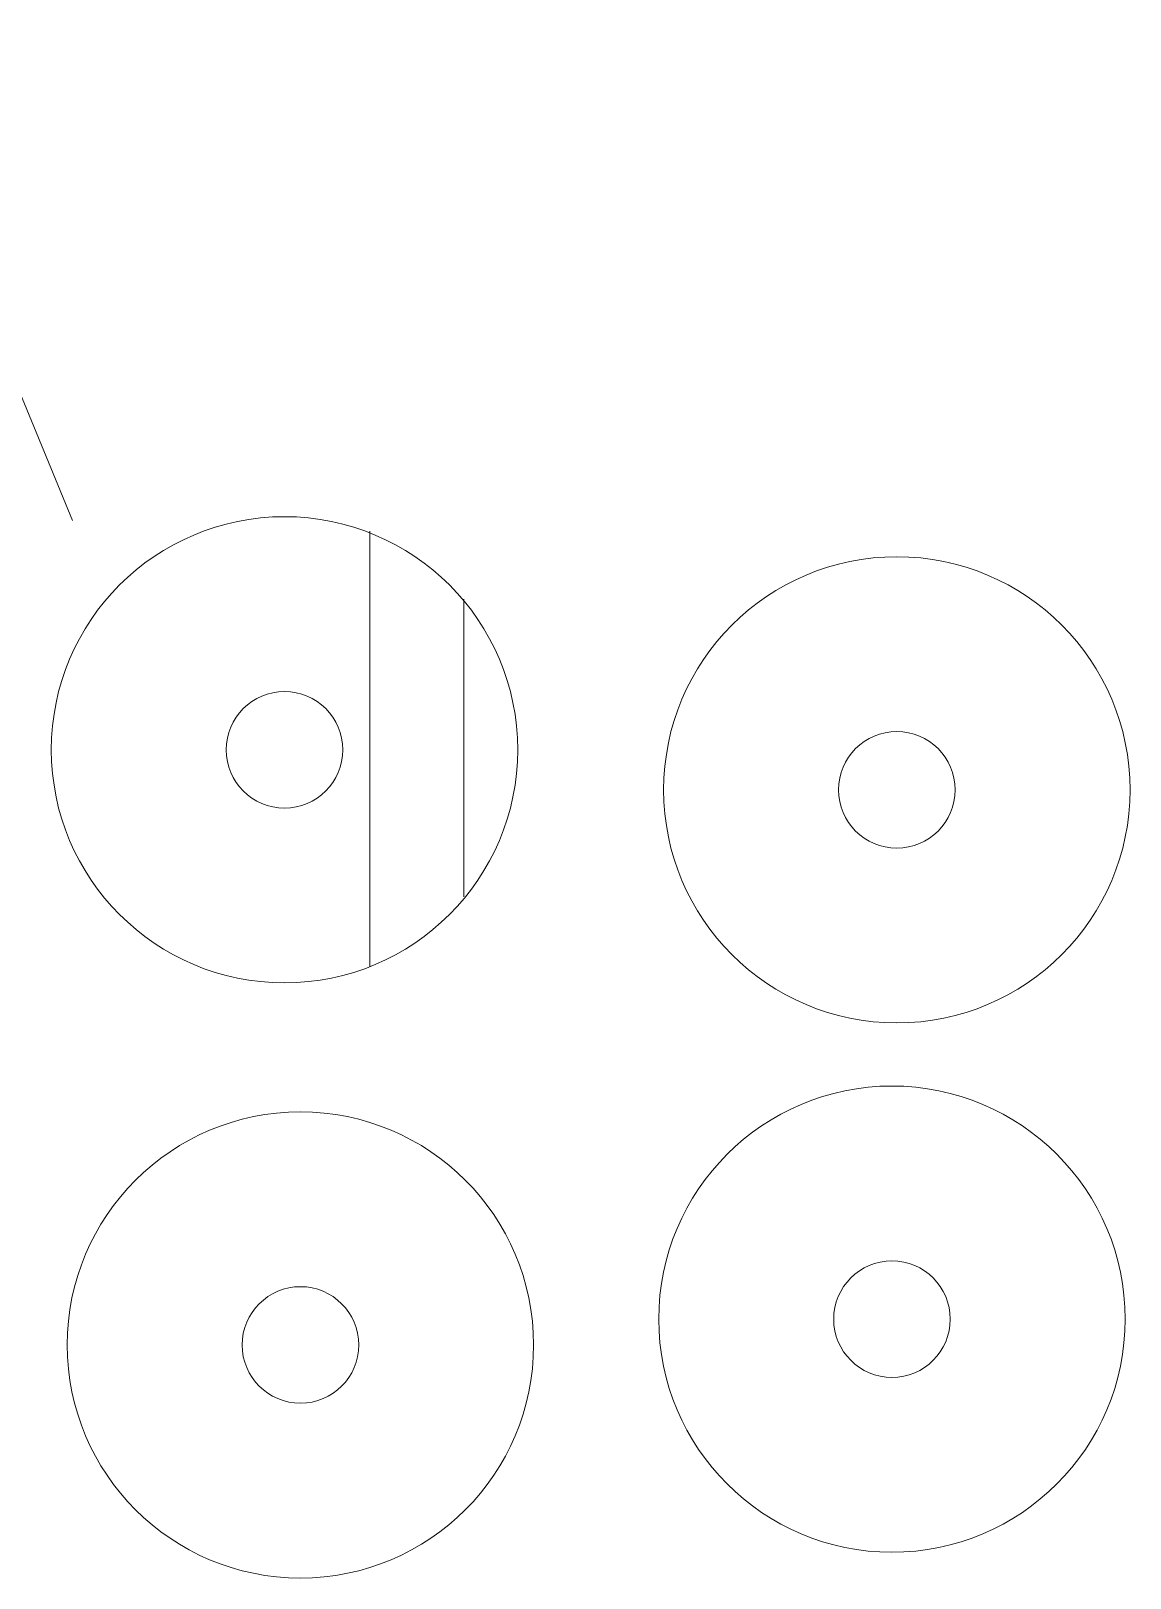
# Model space of a CAD drawing. Header units: millimetres. Extents: x -819 to 558, y -342 to 336.
# Drawn here: x -435.6 to -315.9, y 161.5 to 330.1 of the extents above; entities that cross this region are included whole.
import ezdxf

# ---------------------------------------------------------------- set-up
doc = ezdxf.new("R2010")
doc.units = ezdxf.units.MM
doc.header["$MEASUREMENT"] = 0
doc.layers.add('#Layer 1', color=7, linetype='Continuous')

msp = doc.modelspace()

# ---------------------------------------------------------------- linework, layer by layer
at = {"layer": '#Layer 1', "color": 250, "lineweight": 20}
msp.add_open_spline([(-431.1084, 276.7346), (-431.1084, 276.7346), (-451.0276, 325.1098), (-451.0276, 325.1098), (-451.0276, 325.1098), (-451.0276, 325.1098), (-472.3696, 330.0896), (-472.3696, 330.0896)], degree=3, knots=[0, 0, 0, 0, 0.5, 0.5, 0.5, 0.5, 1, 1, 1, 1], dxfattribs=at)
at = {"layer": '#Layer 1', "color": 7, "lineweight": 9}
for points in [[(-382.6158, 251.7554), (-382.6158, 237.7284), (-393.9884, 226.3554), (-408.016, 226.3554), (-408.016, 226.3554), (-422.0441, 226.3554), (-433.4157, 237.7284), (-433.416, 251.7554), (-433.416, 251.7554), (-433.4157, 265.7845), (-422.0445, 277.1562), (-408.016, 277.1558), (-408.016, 277.1558), (-393.988, 277.1558), (-382.6158, 265.7838), (-382.6158, 251.7554)], [(-315.9187, 247.3896), (-315.9187, 233.3622), (-327.2913, 221.9896), (-341.319, 221.9896), (-341.319, 221.9896), (-355.3471, 221.9896), (-366.7187, 233.3622), (-366.719, 247.3896), (-366.719, 247.3896), (-366.7187, 261.4183), (-355.3475, 272.7902), (-341.319, 272.7899), (-341.319, 272.7899), (-327.291, 272.7899), (-315.9187, 261.418), (-315.9187, 247.3896)], [(-401.6661, 251.7554), (-401.6661, 248.2483), (-404.509, 245.4061), (-408.016, 245.4061), (-408.016, 245.4061), (-411.5231, 245.4061), (-414.3657, 248.2483), (-414.3657, 251.7554), (-414.3657, 251.7554), (-414.366, 255.2625), (-411.5231, 258.1061), (-408.016, 258.1061), (-408.016, 258.1061), (-404.5094, 258.1054), (-401.6661, 255.2625), (-401.6661, 251.7554)], [(-334.969, 247.3896), (-334.969, 243.8825), (-337.8119, 241.0399), (-341.319, 241.0399), (-341.319, 241.0399), (-344.8262, 241.0399), (-347.6687, 243.8825), (-347.6687, 247.3896), (-347.6687, 247.3896), (-347.669, 250.8967), (-344.8262, 253.7399), (-341.319, 253.7399), (-341.319, 253.7399), (-337.8123, 253.7396), (-334.969, 250.8967), (-334.969, 247.3896)], [(-316.4479, 189.7132), (-316.4479, 175.6862), (-327.8205, 164.3133), (-341.8482, 164.3133), (-341.8482, 164.3133), (-355.8763, 164.3133), (-367.2479, 175.6862), (-367.2482, 189.7132), (-367.2482, 189.7132), (-367.2479, 203.7421), (-355.8766, 215.114), (-341.8482, 215.1137), (-341.8482, 215.1137), (-327.8201, 215.1137), (-316.4479, 203.7418), (-316.4479, 189.7132)], [(-380.8823, 186.8959), (-380.8823, 172.8688), (-392.2549, 161.4959), (-406.2826, 161.4959), (-406.2826, 161.4959), (-420.3107, 161.4959), (-431.6823, 172.8688), (-431.6826, 186.8959), (-431.6826, 186.8959), (-431.6823, 200.925), (-420.311, 212.2965), (-406.2826, 212.2965), (-406.2826, 212.2965), (-392.2545, 212.2965), (-380.8823, 200.9243), (-380.8823, 186.8959)], [(-335.4982, 189.7132), (-335.4982, 186.2062), (-338.3411, 183.3639), (-341.8482, 183.3639), (-341.8482, 183.3639), (-345.3553, 183.3639), (-348.1979, 186.2062), (-348.1979, 189.7132), (-348.1979, 189.7132), (-348.1982, 193.2204), (-345.3553, 196.0637), (-341.8482, 196.0637), (-341.8482, 196.0637), (-338.3415, 196.0633), (-335.4982, 193.2204), (-335.4982, 189.7132)], [(-399.9326, 186.8959), (-399.9326, 183.3888), (-402.7755, 180.5465), (-406.2826, 180.5465), (-406.2826, 180.5465), (-409.7897, 180.5465), (-412.6323, 183.3888), (-412.6323, 186.8959), (-412.6323, 186.8959), (-412.6326, 190.403), (-409.7897, 193.2465), (-406.2826, 193.2465), (-406.2826, 193.2465), (-402.7758, 193.2459), (-399.9326, 190.403), (-399.9326, 186.8959)]]:
    msp.add_open_spline(points, degree=3, knots=[0, 0, 0, 0, 0.25, 0.25, 0.25, 0.25, 0.5, 0.5, 0.5, 0.5, 0.75, 0.75, 0.75, 0.75, 1, 1, 1, 1], dxfattribs=at)
at = {"layer": '#Layer 1', "color": 250, "lineweight": 9}
for points in [[(-398.7226, 275.5825), (-398.7226, 275.5825), (-398.7226, 228.1338), (-398.7226, 228.1338)], [(-388.4921, 268.174), (-388.4921, 268.174), (-388.4921, 235.7185), (-388.4921, 235.7185)]]:
    msp.add_open_spline(points, degree=3, dxfattribs=at)

doc.saveas('drawing.dxf')
